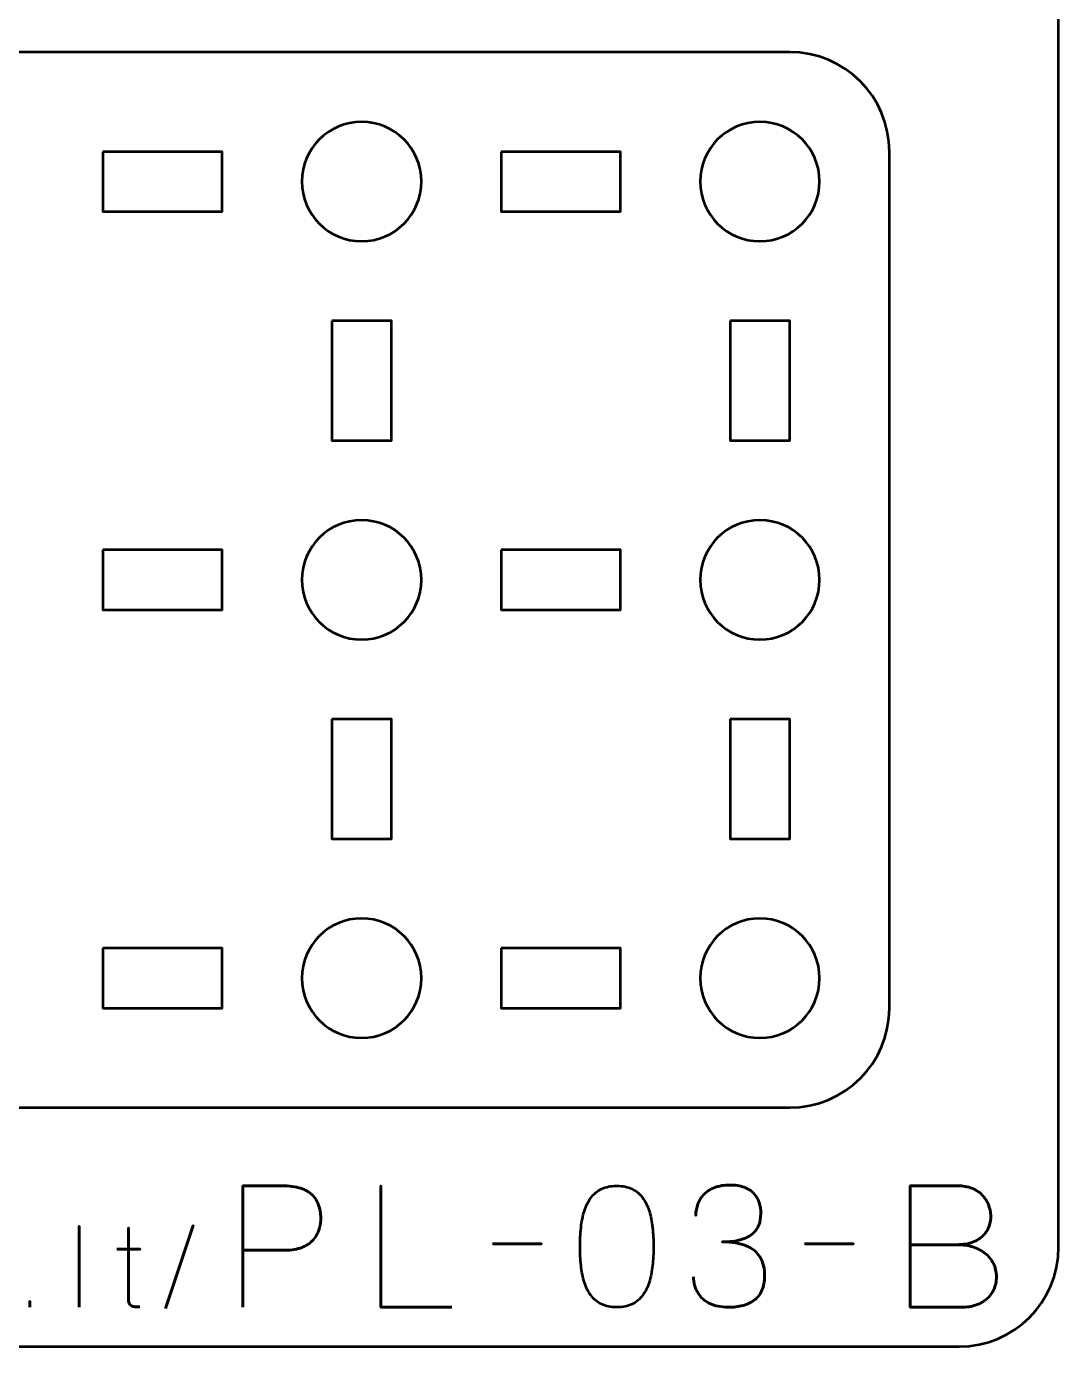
# Model space of a CAD drawing. Header units: centimetres. Extents: x -21 to 0, y -29.7 to 0.
# Drawn here: x -5.18 to 0, y -29.7 to -23.07 of the extents above; entities that cross this region are included whole.
import ezdxf

# ---------------------------------------------------------------- set-up
doc = ezdxf.new("R2010")
doc.units = ezdxf.units.CM
doc.header["$MEASUREMENT"] = 0
doc.layers.add('Layer 1', color=7, linetype='Continuous')

msp = doc.modelspace()

# ---------------------------------------------------------------- linework, layer by layer
at = {"layer": 'Layer 1', "color": 22, "lineweight": 53}
msp.add_open_spline([(-21.00003, -29.19996), (-21.00003, -29.19996), (-21.00003, -0.49992), (-21.00003, -0.49992), (-21.00003, -0.49992), (-21.00003, -0.22295), (-20.77694, 0.00004), (-20.49994, 0.00004), (-20.49994, 0.00004), (-20.49994, 0.00004), (-0.50008, 0.00004), (-0.50008, 0.00004), (-0.50008, 0.00004), (-0.22294, 0.00004), (0.00002, -0.22295), (0.00002, -0.49992), (0.00002, -0.49992), (0.00002, -0.49992), (0.00002, -29.19996), (0.00002, -29.19996), (0.00002, -29.19996), (0.00002, -29.47696), (-0.22294, -29.70005), (-0.50008, -29.70005), (-0.50008, -29.70005), (-0.50008, -29.70005), (-20.49994, -29.70005), (-20.49994, -29.70005), (-20.49994, -29.70005), (-20.77694, -29.70005), (-21.00003, -29.47696), (-21.00003, -29.19996)], degree=3, knots=[0, 0, 0, 0, 0.125, 0.125, 0.125, 0.125, 0.25, 0.25, 0.25, 0.25, 0.375, 0.375, 0.375, 0.375, 0.5, 0.5, 0.5, 0.5, 0.625, 0.625, 0.625, 0.625, 0.75, 0.75, 0.75, 0.75, 0.875, 0.875, 0.875, 0.875, 1, 1, 1, 1], dxfattribs=at)
at = {"layer": 'Layer 1', "color": 114, "lineweight": 53}
msp.add_open_spline([(-9.64997, -23.19996), (-9.64997, -23.19996), (-1.35007, -23.19996), (-1.35007, -23.19996), (-1.35007, -23.19996), (-1.07307, -23.19996), (-0.84997, -23.42305), (-0.84997, -23.70005), (-0.84997, -23.70005), (-0.84997, -23.70005), (-0.84997, -27.99991), (-0.84997, -27.99991), (-0.84997, -27.99991), (-0.84997, -28.27705), (-1.07307, -28.50001), (-1.35007, -28.50001), (-1.35007, -28.50001), (-1.35007, -28.50001), (-9.64997, -28.50001), (-9.64997, -28.50001), (-9.64997, -28.50001), (-9.92697, -28.50001), (-10.15007, -28.27705), (-10.15007, -27.99991), (-10.15007, -27.99991), (-10.15007, -27.99991), (-10.15007, -23.70005), (-10.15007, -23.70005), (-10.15007, -23.70005), (-10.15007, -23.42305), (-9.92697, -23.19996), (-9.64997, -23.19996)], degree=3, knots=[0, 0, 0, 0, 0.125, 0.125, 0.125, 0.125, 0.25, 0.25, 0.25, 0.25, 0.375, 0.375, 0.375, 0.375, 0.5, 0.5, 0.5, 0.5, 0.625, 0.625, 0.625, 0.625, 0.75, 0.75, 0.75, 0.75, 0.875, 0.875, 0.875, 0.875, 1, 1, 1, 1], dxfattribs=at)
at = {"layer": 'Layer 1', "lineweight": 53}
for points in [[(-3.20007, -23.84999), (-3.20007, -24.01576), (-3.33431, -24.14999), (-3.50008, -24.14999), (-3.50008, -24.14999), (-3.66574, -24.14999), (-3.80008, -24.01576), (-3.80008, -23.84999), (-3.80008, -23.84999), (-3.80008, -23.68432), (-3.66574, -23.54998), (-3.50008, -23.54998), (-3.50008, -23.54998), (-3.33431, -23.54998), (-3.20007, -23.68432), (-3.20007, -23.84999)], [(-1.2, -23.84999), (-1.2, -24.01576), (-1.33437, -24.14999), (-1.5, -24.14999), (-1.5, -24.14999), (-1.66577, -24.14999), (-1.8, -24.01576), (-1.8, -23.84999), (-1.8, -23.84999), (-1.8, -23.68432), (-1.66577, -23.54998), (-1.5, -23.54998), (-1.5, -23.54998), (-1.33437, -23.54998), (-1.2, -23.68432), (-1.2, -23.84999)], [(-4.79999, -23.70005), (-4.79999, -23.70005), (-4.19999, -23.70005), (-4.19999, -23.70005), (-4.19999, -23.70005), (-4.19999, -23.70005), (-4.19999, -24.00006), (-4.19999, -24.00006), (-4.19999, -24.00006), (-4.19999, -24.00006), (-4.79999, -24.00006), (-4.79999, -24.00006), (-4.79999, -24.00006), (-4.79999, -24.00006), (-4.79999, -23.70005), (-4.79999, -23.70005)], [(-2.80002, -23.70005), (-2.80002, -23.70005), (-2.20002, -23.70005), (-2.20002, -23.70005), (-2.20002, -23.70005), (-2.20002, -23.70005), (-2.20002, -24.00006), (-2.20002, -24.00006), (-2.20002, -24.00006), (-2.20002, -24.00006), (-2.80002, -24.00006), (-2.80002, -24.00006), (-2.80002, -24.00006), (-2.80002, -24.00006), (-2.80002, -23.70005), (-2.80002, -23.70005)], [(-3.65001, -24.55), (-3.65001, -24.55), (-3.35, -24.55), (-3.35, -24.55), (-3.35, -24.55), (-3.35, -24.55), (-3.35, -25.15001), (-3.35, -25.15001), (-3.35, -25.15001), (-3.35, -25.15001), (-3.65001, -25.15001), (-3.65001, -25.15001), (-3.65001, -25.15001), (-3.65001, -25.15001), (-3.65001, -24.55), (-3.65001, -24.55)], [(-1.65007, -24.55), (-1.65007, -24.55), (-1.35007, -24.55), (-1.35007, -24.55), (-1.35007, -24.55), (-1.35007, -24.55), (-1.35007, -25.15001), (-1.35007, -25.15001), (-1.35007, -25.15001), (-1.35007, -25.15001), (-1.65007, -25.15001), (-1.65007, -25.15001), (-1.65007, -25.15001), (-1.65007, -25.15001), (-1.65007, -24.55), (-1.65007, -24.55)], [(-3.20007, -25.85006), (-3.20007, -26.01569), (-3.33431, -26.15006), (-3.50008, -26.15006), (-3.50008, -26.15006), (-3.66574, -26.15006), (-3.80008, -26.01569), (-3.80008, -25.85006), (-3.80008, -25.85006), (-3.80008, -25.68429), (-3.66574, -25.55006), (-3.50008, -25.55006), (-3.50008, -25.55006), (-3.33431, -25.55006), (-3.20007, -25.68429), (-3.20007, -25.85006)], [(-1.2, -25.85006), (-1.2, -26.01569), (-1.33437, -26.15006), (-1.5, -26.15006), (-1.5, -26.15006), (-1.66577, -26.15006), (-1.8, -26.01569), (-1.8, -25.85006), (-1.8, -25.85006), (-1.8, -25.68429), (-1.66577, -25.55006), (-1.5, -25.55006), (-1.5, -25.55006), (-1.33437, -25.55006), (-1.2, -25.68429), (-1.2, -25.85006)], [(-4.79999, -25.69999), (-4.79999, -25.69999), (-4.19999, -25.69999), (-4.19999, -25.69999), (-4.19999, -25.69999), (-4.19999, -25.69999), (-4.19999, -25.99999), (-4.19999, -25.99999), (-4.19999, -25.99999), (-4.19999, -25.99999), (-4.79999, -25.99999), (-4.79999, -25.99999), (-4.79999, -25.99999), (-4.79999, -25.99999), (-4.79999, -25.69999), (-4.79999, -25.69999)], [(-2.80002, -25.69999), (-2.80002, -25.69999), (-2.20002, -25.69999), (-2.20002, -25.69999), (-2.20002, -25.69999), (-2.20002, -25.69999), (-2.20002, -25.99999), (-2.20002, -25.99999), (-2.20002, -25.99999), (-2.20002, -25.99999), (-2.80002, -25.99999), (-2.80002, -25.99999), (-2.80002, -25.99999), (-2.80002, -25.99999), (-2.80002, -25.69999), (-2.80002, -25.69999)], [(-3.65001, -26.54997), (-3.65001, -26.54997), (-3.35, -26.54997), (-3.35, -26.54997), (-3.35, -26.54997), (-3.35, -26.54997), (-3.35, -27.14997), (-3.35, -27.14997), (-3.35, -27.14997), (-3.35, -27.14997), (-3.65001, -27.14997), (-3.65001, -27.14997), (-3.65001, -27.14997), (-3.65001, -27.14997), (-3.65001, -26.54997), (-3.65001, -26.54997)], [(-1.65007, -26.54997), (-1.65007, -26.54997), (-1.35007, -26.54997), (-1.35007, -26.54997), (-1.35007, -26.54997), (-1.35007, -26.54997), (-1.35007, -27.14997), (-1.35007, -27.14997), (-1.35007, -27.14997), (-1.35007, -27.14997), (-1.65007, -27.14997), (-1.65007, -27.14997), (-1.65007, -27.14997), (-1.65007, -27.14997), (-1.65007, -26.54997), (-1.65007, -26.54997)], [(-3.20007, -27.84999), (-3.20007, -28.01565), (-3.33431, -28.14998), (-3.50008, -28.14998), (-3.50008, -28.14998), (-3.66574, -28.14998), (-3.80008, -28.01565), (-3.80008, -27.84999), (-3.80008, -27.84999), (-3.80008, -27.68436), (-3.66574, -27.54999), (-3.50008, -27.54999), (-3.50008, -27.54999), (-3.33431, -27.54999), (-3.20007, -27.68436), (-3.20007, -27.84999)], [(-1.2, -27.84999), (-1.2, -28.01565), (-1.33437, -28.14998), (-1.5, -28.14998), (-1.5, -28.14998), (-1.66577, -28.14998), (-1.8, -28.01565), (-1.8, -27.84999), (-1.8, -27.84999), (-1.8, -27.68436), (-1.66577, -27.54999), (-1.5, -27.54999), (-1.5, -27.54999), (-1.33437, -27.54999), (-1.2, -27.68436), (-1.2, -27.84999)], [(-4.79999, -27.69992), (-4.79999, -27.69992), (-4.19999, -27.69992), (-4.19999, -27.69992), (-4.19999, -27.69992), (-4.19999, -27.69992), (-4.19999, -27.99991), (-4.19999, -27.99991), (-4.19999, -27.99991), (-4.19999, -27.99991), (-4.79999, -27.99991), (-4.79999, -27.99991), (-4.79999, -27.99991), (-4.79999, -27.99991), (-4.79999, -27.69992), (-4.79999, -27.69992)], [(-2.80002, -27.69992), (-2.80002, -27.69992), (-2.20002, -27.69992), (-2.20002, -27.69992), (-2.20002, -27.69992), (-2.20002, -27.69992), (-2.20002, -27.99991), (-2.20002, -27.99991), (-2.20002, -27.99991), (-2.20002, -27.99991), (-2.80002, -27.99991), (-2.80002, -27.99991), (-2.80002, -27.99991), (-2.80002, -27.99991), (-2.80002, -27.69992), (-2.80002, -27.69992)]]:
    msp.add_open_spline(points, degree=3, knots=[0, 0, 0, 0, 0.25, 0.25, 0.25, 0.25, 0.5, 0.5, 0.5, 0.5, 0.75, 0.75, 0.75, 0.75, 1, 1, 1, 1], dxfattribs=at)
at = {"layer": 'Layer 1', "color": 30, "lineweight": 53}
for points, knots in [([(-4.09665, -29.50247), (-4.09665, -29.50247), (-4.09665, -28.89202), (-4.09665, -28.89202), (-4.09665, -28.89202), (-4.09665, -28.89202), (-3.90192, -28.89202), (-3.90192, -28.89202), (-3.90192, -28.89202), (-3.86297, -28.89216), (-3.83094, -28.89654), (-3.80568, -28.905), (-3.80568, -28.905), (-3.78056, -28.91333), (-3.7608, -28.9249), (-3.74655, -28.93958), (-3.74655, -28.93958), (-3.7323, -28.95411), (-3.72214, -28.97076), (-3.71593, -28.98953), (-3.71593, -28.98953), (-3.70986, -29.0083), (-3.70633, -29.02791), (-3.70549, -29.04865), (-3.70549, -29.04865), (-3.7045, -29.0694), (-3.7069, -29.08972), (-3.71254, -29.10947), (-3.71254, -29.10947), (-3.71833, -29.12923), (-3.72807, -29.14715), (-3.74204, -29.16324), (-3.74204, -29.16324), (-3.75586, -29.17932), (-3.77463, -29.19217), (-3.7982, -29.20162), (-3.7982, -29.20162), (-3.82176, -29.21122), (-3.85097, -29.21601), (-3.88583, -29.2163), (-3.88583, -29.2163), (-3.88583, -29.2163), (-4.09665, -29.2163), (-4.09665, -29.2163), (-4.09665, -29.2163), (-4.09665, -29.2163), (-3.88583, -29.2163), (-3.88583, -29.2163), (-3.88583, -29.2163), (-3.85168, -29.21601), (-3.82275, -29.21122), (-3.79933, -29.20162), (-3.79933, -29.20162), (-3.77576, -29.19217), (-3.75699, -29.17932), (-3.74288, -29.16324), (-3.74288, -29.16324), (-3.72891, -29.14715), (-3.71889, -29.12923), (-3.71297, -29.10947), (-3.71297, -29.10947), (-3.70704, -29.08972), (-3.7045, -29.0694), (-3.70549, -29.04865), (-3.70549, -29.04865), (-3.70633, -29.02791), (-3.70986, -29.0083), (-3.71621, -28.98953), (-3.71621, -28.98953), (-3.72242, -28.97076), (-3.73286, -28.95411), (-3.74712, -28.93958), (-3.74712, -28.93958), (-3.76151, -28.9249), (-3.78126, -28.91333), (-3.80638, -28.905), (-3.80638, -28.905), (-3.83164, -28.89654), (-3.86339, -28.89216), (-3.90192, -28.89202), (-3.90192, -28.89202), (-3.90192, -28.89202), (-4.09665, -28.89202), (-4.09665, -28.89202), (-4.09665, -28.89202), (-4.09665, -28.89202), (-4.09665, -29.50247), (-4.09665, -29.50247)], [0, 0, 0, 0, 0.0454545, 0.0454545, 0.0454545, 0.0454545, 0.0909091, 0.0909091, 0.0909091, 0.0909091, 0.1363636, 0.1363636, 0.1363636, 0.1363636, 0.1818182, 0.1818182, 0.1818182, 0.1818182, 0.2272727, 0.2272727, 0.2272727, 0.2272727, 0.2727273, 0.2727273, 0.2727273, 0.2727273, 0.3181818, 0.3181818, 0.3181818, 0.3181818, 0.3636364, 0.3636364, 0.3636364, 0.3636364, 0.4090909, 0.4090909, 0.4090909, 0.4090909, 0.4545455, 0.4545455, 0.4545455, 0.4545455, 0.5, 0.5, 0.5, 0.5, 0.5454545, 0.5454545, 0.5454545, 0.5454545, 0.5909091, 0.5909091, 0.5909091, 0.5909091, 0.6363636, 0.6363636, 0.6363636, 0.6363636, 0.6818182, 0.6818182, 0.6818182, 0.6818182, 0.7272727, 0.7272727, 0.7272727, 0.7272727, 0.7727273, 0.7727273, 0.7727273, 0.7727273, 0.8181818, 0.8181818, 0.8181818, 0.8181818, 0.8636364, 0.8636364, 0.8636364, 0.8636364, 0.9090909, 0.9090909, 0.9090909, 0.9090909, 0.9545455, 0.9545455, 0.9545455, 0.9545455, 1, 1, 1, 1]), ([(-3.04762, -29.50247), (-3.04762, -29.50247), (-3.40407, -29.50247), (-3.40407, -29.50247), (-3.40407, -29.50247), (-3.40407, -29.50247), (-3.40407, -28.89202), (-3.40407, -28.89202), (-3.40407, -28.89202), (-3.40407, -28.89202), (-3.40407, -29.50247), (-3.40407, -29.50247), (-3.40407, -29.50247), (-3.40407, -29.50247), (-3.04762, -29.50247), (-3.04762, -29.50247)], [0, 0, 0, 0, 0.25, 0.25, 0.25, 0.25, 0.5, 0.5, 0.5, 0.5, 0.75, 0.75, 0.75, 0.75, 1, 1, 1, 1]), ([(-2.21873, -29.50247), (-2.18909, -29.50233), (-2.16355, -29.49711), (-2.14224, -29.48695), (-2.14224, -29.48695), (-2.12108, -29.47679), (-2.10344, -29.46225), (-2.08933, -29.44377), (-2.08933, -29.44377), (-2.07536, -29.42514), (-2.06435, -29.40313), (-2.05616, -29.37773), (-2.05616, -29.37773), (-2.04812, -29.35233), (-2.04234, -29.32453), (-2.03909, -29.29405), (-2.03909, -29.29405), (-2.0357, -29.26357), (-2.03401, -29.23154), (-2.03415, -29.19767), (-2.03415, -29.19767), (-2.03401, -29.16394), (-2.0357, -29.13191), (-2.03909, -29.10157), (-2.03909, -29.10157), (-2.04234, -29.07123), (-2.04812, -29.04329), (-2.05616, -29.01789), (-2.05616, -29.01789), (-2.06435, -28.99263), (-2.07536, -28.97062), (-2.08933, -28.95185), (-2.08933, -28.95185), (-2.10344, -28.93323), (-2.12108, -28.91869), (-2.14224, -28.90853), (-2.14224, -28.90853), (-2.16355, -28.89823), (-2.18909, -28.89301), (-2.21873, -28.89287), (-2.21873, -28.89287), (-2.24836, -28.89301), (-2.2739, -28.89823), (-2.29521, -28.90853), (-2.29521, -28.90853), (-2.31637, -28.91869), (-2.33401, -28.93323), (-2.34812, -28.95185), (-2.34812, -28.95185), (-2.3621, -28.97062), (-2.3731, -28.99263), (-2.38129, -29.01789), (-2.38129, -29.01789), (-2.38933, -29.04329), (-2.39512, -29.07123), (-2.39836, -29.10157), (-2.39836, -29.10157), (-2.40175, -29.13191), (-2.40344, -29.16394), (-2.4033, -29.19767), (-2.4033, -29.19767), (-2.40344, -29.23154), (-2.40175, -29.26357), (-2.39836, -29.29405), (-2.39836, -29.29405), (-2.39512, -29.32453), (-2.38933, -29.35233), (-2.38129, -29.37773), (-2.38129, -29.37773), (-2.3731, -29.40313), (-2.3621, -29.42514), (-2.34812, -29.44377), (-2.34812, -29.44377), (-2.33401, -29.46225), (-2.31637, -29.47679), (-2.29521, -29.48695), (-2.29521, -29.48695), (-2.2739, -29.49711), (-2.24836, -29.50233), (-2.21873, -29.50247)], [0, 0, 0, 0, 0.05, 0.05, 0.05, 0.05, 0.1, 0.1, 0.1, 0.1, 0.15, 0.15, 0.15, 0.15, 0.2, 0.2, 0.2, 0.2, 0.25, 0.25, 0.25, 0.25, 0.3, 0.3, 0.3, 0.3, 0.35, 0.35, 0.35, 0.35, 0.4, 0.4, 0.4, 0.4, 0.45, 0.45, 0.45, 0.45, 0.5, 0.5, 0.5, 0.5, 0.55, 0.55, 0.55, 0.55, 0.6, 0.6, 0.6, 0.6, 0.65, 0.65, 0.65, 0.65, 0.7, 0.7, 0.7, 0.7, 0.75, 0.75, 0.75, 0.75, 0.8, 0.8, 0.8, 0.8, 0.85, 0.85, 0.85, 0.85, 0.9, 0.9, 0.9, 0.9, 0.95, 0.95, 0.95, 0.95, 1, 1, 1, 1]), ([(-2.21873, -29.50247), (-2.18909, -29.50233), (-2.16355, -29.49711), (-2.14224, -29.48695), (-2.14224, -29.48695), (-2.12108, -29.47679), (-2.10344, -29.46225), (-2.08933, -29.44377), (-2.08933, -29.44377), (-2.07536, -29.42514), (-2.06435, -29.40313), (-2.05616, -29.37773), (-2.05616, -29.37773), (-2.04812, -29.35233), (-2.04234, -29.32453), (-2.03909, -29.29405), (-2.03909, -29.29405), (-2.0357, -29.26357), (-2.03401, -29.23154), (-2.03415, -29.19767), (-2.03415, -29.19767), (-2.03401, -29.16394), (-2.0357, -29.13191), (-2.03909, -29.10157), (-2.03909, -29.10157), (-2.04234, -29.07123), (-2.04812, -29.04329), (-2.05616, -29.01789), (-2.05616, -29.01789), (-2.06435, -28.99263), (-2.07536, -28.97062), (-2.08933, -28.95185), (-2.08933, -28.95185), (-2.10344, -28.93323), (-2.12108, -28.91869), (-2.14224, -28.90853), (-2.14224, -28.90853), (-2.16355, -28.89823), (-2.18909, -28.89301), (-2.21873, -28.89287), (-2.21873, -28.89287), (-2.24836, -28.89301), (-2.2739, -28.89823), (-2.29521, -28.90853), (-2.29521, -28.90853), (-2.31637, -28.91869), (-2.33401, -28.93323), (-2.34812, -28.95185), (-2.34812, -28.95185), (-2.3621, -28.97062), (-2.3731, -28.99263), (-2.38129, -29.01789), (-2.38129, -29.01789), (-2.38933, -29.04329), (-2.39512, -29.07123), (-2.39836, -29.10157), (-2.39836, -29.10157), (-2.40175, -29.13191), (-2.40344, -29.16394), (-2.4033, -29.19767), (-2.4033, -29.19767), (-2.40344, -29.23154), (-2.40175, -29.26357), (-2.39836, -29.29405), (-2.39836, -29.29405), (-2.39512, -29.32453), (-2.38933, -29.35233), (-2.38129, -29.37773), (-2.38129, -29.37773), (-2.3731, -29.40313), (-2.3621, -29.42514), (-2.34812, -29.44377), (-2.34812, -29.44377), (-2.33401, -29.46225), (-2.31637, -29.47679), (-2.29521, -29.48695), (-2.29521, -29.48695), (-2.2739, -29.49711), (-2.24836, -29.50233), (-2.21873, -29.50247)], [0, 0, 0, 0, 0.05, 0.05, 0.05, 0.05, 0.1, 0.1, 0.1, 0.1, 0.15, 0.15, 0.15, 0.15, 0.2, 0.2, 0.2, 0.2, 0.25, 0.25, 0.25, 0.25, 0.3, 0.3, 0.3, 0.3, 0.35, 0.35, 0.35, 0.35, 0.4, 0.4, 0.4, 0.4, 0.45, 0.45, 0.45, 0.45, 0.5, 0.5, 0.5, 0.5, 0.55, 0.55, 0.55, 0.55, 0.6, 0.6, 0.6, 0.6, 0.65, 0.65, 0.65, 0.65, 0.7, 0.7, 0.7, 0.7, 0.75, 0.75, 0.75, 0.75, 0.8, 0.8, 0.8, 0.8, 0.85, 0.85, 0.85, 0.85, 0.9, 0.9, 0.9, 0.9, 0.95, 0.95, 0.95, 0.95, 1, 1, 1, 1]), ([(-1.83349, -29.34922), (-1.83335, -29.3797), (-1.82629, -29.40623), (-1.81232, -29.42923), (-1.81232, -29.42923), (-1.79835, -29.45209), (-1.77846, -29.47001), (-1.75249, -29.48286), (-1.75249, -29.48286), (-1.72653, -29.4957), (-1.69534, -29.50219), (-1.65908, -29.50247), (-1.65908, -29.50247), (-1.63184, -29.50247), (-1.60715, -29.49965), (-1.58471, -29.49372), (-1.58471, -29.49372), (-1.56241, -29.48779), (-1.54322, -29.47862), (-1.527, -29.46606), (-1.527, -29.46606), (-1.51077, -29.4535), (-1.49835, -29.43728), (-1.48946, -29.41752), (-1.48946, -29.41752), (-1.48071, -29.39762), (-1.47634, -29.37378), (-1.47619, -29.34584), (-1.47619, -29.34584), (-1.47605, -29.30858), (-1.48367, -29.27711), (-1.49877, -29.25157), (-1.49877, -29.25157), (-1.51387, -29.22603), (-1.5373, -29.20684), (-1.56876, -29.19372), (-1.56876, -29.19372), (-1.60023, -29.18059), (-1.64059, -29.17396), (-1.68956, -29.17396), (-1.68956, -29.17396), (-1.65301, -29.1741), (-1.62239, -29.17072), (-1.59741, -29.1638), (-1.59741, -29.1638), (-1.57257, -29.15689), (-1.55268, -29.14715), (-1.53772, -29.13445), (-1.53772, -29.13445), (-1.52276, -29.12189), (-1.5119, -29.10693), (-1.50541, -29.08972), (-1.50541, -29.08972), (-1.49877, -29.07264), (-1.49553, -29.05388), (-1.49567, -29.03341), (-1.49567, -29.03341), (-1.49553, -29.01295), (-1.49835, -28.99404), (-1.50399, -28.97655), (-1.50399, -28.97655), (-1.5095, -28.95905), (-1.51853, -28.94367), (-1.53081, -28.93054), (-1.53081, -28.93054), (-1.54308, -28.91742), (-1.55931, -28.90712), (-1.57921, -28.89978), (-1.57921, -28.89978), (-1.59924, -28.89244), (-1.62366, -28.88878), (-1.6523, -28.88863), (-1.6523, -28.88863), (-1.68081, -28.88878), (-1.70578, -28.89301), (-1.72695, -28.90119), (-1.72695, -28.90119), (-1.74826, -28.90938), (-1.76576, -28.92053), (-1.77987, -28.93478), (-1.77987, -28.93478), (-1.79384, -28.94903), (-1.80428, -28.96526), (-1.81119, -28.9836), (-1.81119, -28.9836), (-1.81825, -29.00195), (-1.82164, -29.02142), (-1.82164, -29.04188), (-1.82164, -29.04188), (-1.82164, -29.02142), (-1.81825, -29.00195), (-1.81119, -28.9836), (-1.81119, -28.9836), (-1.80428, -28.96526), (-1.79384, -28.94903), (-1.77987, -28.93478), (-1.77987, -28.93478), (-1.76576, -28.92053), (-1.74826, -28.90938), (-1.72695, -28.90119), (-1.72695, -28.90119), (-1.70578, -28.89301), (-1.68081, -28.88878), (-1.6523, -28.88863), (-1.6523, -28.88863), (-1.62366, -28.88878), (-1.59924, -28.89244), (-1.57921, -28.89978), (-1.57921, -28.89978), (-1.55931, -28.90712), (-1.54308, -28.91742), (-1.53081, -28.93054), (-1.53081, -28.93054), (-1.51853, -28.94367), (-1.5095, -28.95905), (-1.50399, -28.97655), (-1.50399, -28.97655), (-1.49835, -28.99404), (-1.49553, -29.01295), (-1.49567, -29.03341), (-1.49567, -29.03341), (-1.49553, -29.05388), (-1.49877, -29.07264), (-1.50541, -29.08972), (-1.50541, -29.08972), (-1.5119, -29.10693), (-1.52276, -29.12189), (-1.53772, -29.13445), (-1.53772, -29.13445), (-1.55268, -29.14715), (-1.57257, -29.15689), (-1.59741, -29.1638), (-1.59741, -29.1638), (-1.62239, -29.17072), (-1.65301, -29.1741), (-1.68956, -29.17396), (-1.68956, -29.17396), (-1.64059, -29.17396), (-1.60023, -29.18059), (-1.56876, -29.19372), (-1.56876, -29.19372), (-1.5373, -29.20684), (-1.51387, -29.22603), (-1.49877, -29.25157), (-1.49877, -29.25157), (-1.48367, -29.27711), (-1.47605, -29.30858), (-1.47619, -29.34584), (-1.47619, -29.34584), (-1.47634, -29.37378), (-1.48071, -29.39762), (-1.48946, -29.41752), (-1.48946, -29.41752), (-1.49835, -29.43728), (-1.51077, -29.4535), (-1.527, -29.46606), (-1.527, -29.46606), (-1.54322, -29.47862), (-1.56241, -29.48779), (-1.58471, -29.49372), (-1.58471, -29.49372), (-1.60715, -29.49965), (-1.63184, -29.50247), (-1.65908, -29.50247), (-1.65908, -29.50247), (-1.69534, -29.50219), (-1.72653, -29.4957), (-1.75249, -29.48286), (-1.75249, -29.48286), (-1.77846, -29.47001), (-1.79835, -29.45209), (-1.81232, -29.42923), (-1.81232, -29.42923), (-1.82629, -29.40623), (-1.83335, -29.3797), (-1.83349, -29.34922)], [0, 0, 0, 0, 0.0227273, 0.0227273, 0.0227273, 0.0227273, 0.0454545, 0.0454545, 0.0454545, 0.0454545, 0.0681818, 0.0681818, 0.0681818, 0.0681818, 0.0909091, 0.0909091, 0.0909091, 0.0909091, 0.1136364, 0.1136364, 0.1136364, 0.1136364, 0.1363636, 0.1363636, 0.1363636, 0.1363636, 0.1590909, 0.1590909, 0.1590909, 0.1590909, 0.1818182, 0.1818182, 0.1818182, 0.1818182, 0.2045455, 0.2045455, 0.2045455, 0.2045455, 0.2272727, 0.2272727, 0.2272727, 0.2272727, 0.25, 0.25, 0.25, 0.25, 0.2727273, 0.2727273, 0.2727273, 0.2727273, 0.2954545, 0.2954545, 0.2954545, 0.2954545, 0.3181818, 0.3181818, 0.3181818, 0.3181818, 0.3409091, 0.3409091, 0.3409091, 0.3409091, 0.3636364, 0.3636364, 0.3636364, 0.3636364, 0.3863636, 0.3863636, 0.3863636, 0.3863636, 0.4090909, 0.4090909, 0.4090909, 0.4090909, 0.4318182, 0.4318182, 0.4318182, 0.4318182, 0.4545455, 0.4545455, 0.4545455, 0.4545455, 0.4772727, 0.4772727, 0.4772727, 0.4772727, 0.5, 0.5, 0.5, 0.5, 0.5227273, 0.5227273, 0.5227273, 0.5227273, 0.5454545, 0.5454545, 0.5454545, 0.5454545, 0.5681818, 0.5681818, 0.5681818, 0.5681818, 0.5909091, 0.5909091, 0.5909091, 0.5909091, 0.6136364, 0.6136364, 0.6136364, 0.6136364, 0.6363636, 0.6363636, 0.6363636, 0.6363636, 0.6590909, 0.6590909, 0.6590909, 0.6590909, 0.6818182, 0.6818182, 0.6818182, 0.6818182, 0.7045455, 0.7045455, 0.7045455, 0.7045455, 0.7272727, 0.7272727, 0.7272727, 0.7272727, 0.75, 0.75, 0.75, 0.75, 0.7727273, 0.7727273, 0.7727273, 0.7727273, 0.7954545, 0.7954545, 0.7954545, 0.7954545, 0.8181818, 0.8181818, 0.8181818, 0.8181818, 0.8409091, 0.8409091, 0.8409091, 0.8409091, 0.8636364, 0.8636364, 0.8636364, 0.8636364, 0.8863636, 0.8863636, 0.8863636, 0.8863636, 0.9090909, 0.9090909, 0.9090909, 0.9090909, 0.9318182, 0.9318182, 0.9318182, 0.9318182, 0.9545455, 0.9545455, 0.9545455, 0.9545455, 0.9772727, 0.9772727, 0.9772727, 0.9772727, 1, 1, 1, 1]), ([(-0.74467, -29.18836), (-0.74467, -29.18836), (-0.51014, -29.18836), (-0.51014, -29.18836), (-0.51014, -29.18836), (-0.47966, -29.18821), (-0.4537, -29.18398), (-0.43182, -29.17566), (-0.43182, -29.17566), (-0.41009, -29.16747), (-0.39245, -29.15632), (-0.37877, -29.14235), (-0.37877, -29.14235), (-0.36508, -29.12838), (-0.3552, -29.11258), (-0.34899, -29.09508), (-0.34899, -29.09508), (-0.34292, -29.07772), (-0.3401, -29.05966), (-0.34081, -29.04103), (-0.34081, -29.04103), (-0.34165, -29.02241), (-0.34561, -29.00435), (-0.35266, -28.98671), (-0.35266, -28.98671), (-0.35958, -28.96907), (-0.37002, -28.95312), (-0.38371, -28.93887), (-0.38371, -28.93887), (-0.39739, -28.92462), (-0.41447, -28.91333), (-0.43521, -28.905), (-0.43521, -28.905), (-0.45595, -28.89654), (-0.48037, -28.89216), (-0.50845, -28.89202), (-0.50845, -28.89202), (-0.50845, -28.89202), (-0.74467, -28.89202), (-0.74467, -28.89202), (-0.74467, -28.89202), (-0.74467, -28.89202), (-0.74467, -29.50247), (-0.74467, -29.50247), (-0.74467, -29.50247), (-0.74467, -29.50247), (-0.48474, -29.50247), (-0.48474, -29.50247), (-0.48474, -29.50247), (-0.46047, -29.50247), (-0.43789, -29.49894), (-0.41701, -29.49203), (-0.41701, -29.49203), (-0.39612, -29.48497), (-0.37792, -29.47495), (-0.36212, -29.46155), (-0.36212, -29.46155), (-0.34645, -29.44828), (-0.33418, -29.4322), (-0.32543, -29.41315), (-0.32543, -29.41315), (-0.31668, -29.3941), (-0.31216, -29.37251), (-0.31202, -29.34838), (-0.31202, -29.34838), (-0.31259, -29.3241), (-0.31767, -29.30223), (-0.3274, -29.28262), (-0.3274, -29.28262), (-0.33714, -29.263), (-0.35069, -29.24621), (-0.36818, -29.2321), (-0.36818, -29.2321), (-0.38568, -29.21813), (-0.40657, -29.20726), (-0.43055, -29.19979), (-0.43055, -29.19979), (-0.45454, -29.19231), (-0.48107, -29.1885), (-0.51014, -29.18836), (-0.51014, -29.18836), (-0.48107, -29.1885), (-0.45454, -29.19231), (-0.43055, -29.19979), (-0.43055, -29.19979), (-0.40657, -29.20726), (-0.38568, -29.21813), (-0.36818, -29.2321), (-0.36818, -29.2321), (-0.35069, -29.24621), (-0.33714, -29.263), (-0.3274, -29.28262), (-0.3274, -29.28262), (-0.31767, -29.30223), (-0.31259, -29.3241), (-0.31202, -29.34838), (-0.31202, -29.34838), (-0.31216, -29.37251), (-0.31668, -29.3941), (-0.32543, -29.41315), (-0.32543, -29.41315), (-0.33418, -29.4322), (-0.34645, -29.44828), (-0.36212, -29.46155), (-0.36212, -29.46155), (-0.37792, -29.47495), (-0.39612, -29.48497), (-0.41701, -29.49203), (-0.41701, -29.49203), (-0.43789, -29.49894), (-0.46047, -29.50247), (-0.48474, -29.50247), (-0.48474, -29.50247), (-0.48474, -29.50247), (-0.74467, -29.50247), (-0.74467, -29.50247), (-0.74467, -29.50247), (-0.74467, -29.50247), (-0.74467, -28.89202), (-0.74467, -28.89202), (-0.74467, -28.89202), (-0.74467, -28.89202), (-0.50845, -28.89202), (-0.50845, -28.89202), (-0.50845, -28.89202), (-0.48037, -28.89216), (-0.45595, -28.89654), (-0.43521, -28.905), (-0.43521, -28.905), (-0.41447, -28.91333), (-0.39739, -28.92462), (-0.38371, -28.93887), (-0.38371, -28.93887), (-0.37002, -28.95312), (-0.35958, -28.96907), (-0.35266, -28.98671), (-0.35266, -28.98671), (-0.34561, -29.00435), (-0.34165, -29.02241), (-0.34081, -29.04103), (-0.34081, -29.04103), (-0.3401, -29.05966), (-0.34292, -29.07772), (-0.34899, -29.09508), (-0.34899, -29.09508), (-0.3552, -29.11258), (-0.36508, -29.12838), (-0.37877, -29.14235), (-0.37877, -29.14235), (-0.39245, -29.15632), (-0.41009, -29.16747), (-0.43182, -29.17566), (-0.43182, -29.17566), (-0.4537, -29.18398), (-0.47966, -29.18821), (-0.51014, -29.18836), (-0.51014, -29.18836), (-0.51014, -29.18836), (-0.74467, -29.18836), (-0.74467, -29.18836)], [0, 0, 0, 0, 0.025, 0.025, 0.025, 0.025, 0.05, 0.05, 0.05, 0.05, 0.075, 0.075, 0.075, 0.075, 0.1, 0.1, 0.1, 0.1, 0.125, 0.125, 0.125, 0.125, 0.15, 0.15, 0.15, 0.15, 0.175, 0.175, 0.175, 0.175, 0.2, 0.2, 0.2, 0.2, 0.225, 0.225, 0.225, 0.225, 0.25, 0.25, 0.25, 0.25, 0.275, 0.275, 0.275, 0.275, 0.3, 0.3, 0.3, 0.3, 0.325, 0.325, 0.325, 0.325, 0.35, 0.35, 0.35, 0.35, 0.375, 0.375, 0.375, 0.375, 0.4, 0.4, 0.4, 0.4, 0.425, 0.425, 0.425, 0.425, 0.45, 0.45, 0.45, 0.45, 0.475, 0.475, 0.475, 0.475, 0.5, 0.5, 0.5, 0.5, 0.525, 0.525, 0.525, 0.525, 0.55, 0.55, 0.55, 0.55, 0.575, 0.575, 0.575, 0.575, 0.6, 0.6, 0.6, 0.6, 0.625, 0.625, 0.625, 0.625, 0.65, 0.65, 0.65, 0.65, 0.675, 0.675, 0.675, 0.675, 0.7, 0.7, 0.7, 0.7, 0.725, 0.725, 0.725, 0.725, 0.75, 0.75, 0.75, 0.75, 0.775, 0.775, 0.775, 0.775, 0.8, 0.8, 0.8, 0.8, 0.825, 0.825, 0.825, 0.825, 0.85, 0.85, 0.85, 0.85, 0.875, 0.875, 0.875, 0.875, 0.9, 0.9, 0.9, 0.9, 0.925, 0.925, 0.925, 0.925, 0.95, 0.95, 0.95, 0.95, 0.975, 0.975, 0.975, 0.975, 1, 1, 1, 1]), ([(-4.91792, -29.50247), (-4.91792, -29.50247), (-4.91792, -29.09551), (-4.91792, -29.09551), (-4.91792, -29.09551), (-4.91792, -29.09551), (-4.91792, -29.50247), (-4.91792, -29.50247)], [0, 0, 0, 0, 0.5, 0.5, 0.5, 0.5, 1, 1, 1, 1]), ([(-4.48499, -29.50811), (-4.48499, -29.50811), (-4.3467, -29.09156), (-4.3467, -29.09156), (-4.3467, -29.09156), (-4.3467, -29.09156), (-4.48499, -29.50811), (-4.48499, -29.50811)], [0, 0, 0, 0, 0.5, 0.5, 0.5, 0.5, 1, 1, 1, 1]), ([(-4.61312, -29.49965), (-4.62008, -29.50021), (-4.62704, -29.5004), (-4.63382, -29.50021), (-4.63382, -29.50021), (-4.64059, -29.50002), (-4.64671, -29.49899), (-4.65226, -29.49692), (-4.65226, -29.49692), (-4.65781, -29.49494), (-4.66223, -29.49137), (-4.66561, -29.48629), (-4.66561, -29.48629), (-4.66891, -29.48121), (-4.6706, -29.47397), (-4.67069, -29.46465), (-4.67069, -29.46465), (-4.67069, -29.46023), (-4.67069, -29.45271), (-4.67069, -29.44217), (-4.67069, -29.44217), (-4.67069, -29.43154), (-4.67069, -29.41874), (-4.67069, -29.4036), (-4.67069, -29.4036), (-4.67069, -29.38845), (-4.67069, -29.3719), (-4.67069, -29.35393), (-4.67069, -29.35393), (-4.67069, -29.33596), (-4.67069, -29.31743), (-4.67069, -29.29824), (-4.67069, -29.29824), (-4.67069, -29.27905), (-4.67069, -29.26014), (-4.67069, -29.24142), (-4.67069, -29.24142), (-4.67069, -29.2227), (-4.67069, -29.2051), (-4.67069, -29.18855), (-4.67069, -29.18855), (-4.67069, -29.17199), (-4.67069, -29.15731), (-4.67069, -29.14462), (-4.67069, -29.14462), (-4.67069, -29.13182), (-4.67069, -29.12185), (-4.67069, -29.11451), (-4.67069, -29.11451), (-4.67069, -29.10727), (-4.67069, -29.1035), (-4.67069, -29.10341), (-4.67069, -29.10341), (-4.67069, -29.1035), (-4.67069, -29.10727), (-4.67069, -29.11451), (-4.67069, -29.11451), (-4.67069, -29.12185), (-4.67069, -29.13182), (-4.67069, -29.14462), (-4.67069, -29.14462), (-4.67069, -29.15731), (-4.67069, -29.17199), (-4.67069, -29.18855), (-4.67069, -29.18855), (-4.67069, -29.2051), (-4.67069, -29.2227), (-4.67069, -29.24142), (-4.67069, -29.24142), (-4.67069, -29.26014), (-4.67069, -29.27905), (-4.67069, -29.29824), (-4.67069, -29.29824), (-4.67069, -29.31743), (-4.67069, -29.33596), (-4.67069, -29.35393), (-4.67069, -29.35393), (-4.67069, -29.3719), (-4.67069, -29.38845), (-4.67069, -29.4036), (-4.67069, -29.4036), (-4.67069, -29.41874), (-4.67069, -29.43154), (-4.67069, -29.44217), (-4.67069, -29.44217), (-4.67069, -29.45271), (-4.67069, -29.46023), (-4.67069, -29.46465), (-4.67069, -29.46465), (-4.6706, -29.47397), (-4.66891, -29.48121), (-4.66561, -29.48629), (-4.66561, -29.48629), (-4.66223, -29.49137), (-4.65781, -29.49494), (-4.65226, -29.49692), (-4.65226, -29.49692), (-4.64671, -29.49899), (-4.64059, -29.50002), (-4.63382, -29.50021), (-4.63382, -29.50021), (-4.62704, -29.5004), (-4.62008, -29.50021), (-4.61312, -29.49965)], [0, 0, 0, 0, 0.0384615, 0.0384615, 0.0384615, 0.0384615, 0.0769231, 0.0769231, 0.0769231, 0.0769231, 0.1153846, 0.1153846, 0.1153846, 0.1153846, 0.1538462, 0.1538462, 0.1538462, 0.1538462, 0.1923077, 0.1923077, 0.1923077, 0.1923077, 0.2307692, 0.2307692, 0.2307692, 0.2307692, 0.2692308, 0.2692308, 0.2692308, 0.2692308, 0.3076923, 0.3076923, 0.3076923, 0.3076923, 0.3461538, 0.3461538, 0.3461538, 0.3461538, 0.3846154, 0.3846154, 0.3846154, 0.3846154, 0.4230769, 0.4230769, 0.4230769, 0.4230769, 0.4615385, 0.4615385, 0.4615385, 0.4615385, 0.5, 0.5, 0.5, 0.5, 0.5384615, 0.5384615, 0.5384615, 0.5384615, 0.5769231, 0.5769231, 0.5769231, 0.5769231, 0.6153846, 0.6153846, 0.6153846, 0.6153846, 0.6538462, 0.6538462, 0.6538462, 0.6538462, 0.6923077, 0.6923077, 0.6923077, 0.6923077, 0.7307692, 0.7307692, 0.7307692, 0.7307692, 0.7692308, 0.7692308, 0.7692308, 0.7692308, 0.8076923, 0.8076923, 0.8076923, 0.8076923, 0.8461538, 0.8461538, 0.8461538, 0.8461538, 0.8846154, 0.8846154, 0.8846154, 0.8846154, 0.9230769, 0.9230769, 0.9230769, 0.9230769, 0.9615385, 0.9615385, 0.9615385, 0.9615385, 1, 1, 1, 1]), ([(-4.72996, -29.21009), (-4.72996, -29.21009), (-4.61199, -29.21009), (-4.61199, -29.21009), (-4.61199, -29.21009), (-4.61199, -29.21009), (-4.72996, -29.21009), (-4.72996, -29.21009)], [0, 0, 0, 0, 0.5, 0.5, 0.5, 0.5, 1, 1, 1, 1]), ([(-2.84357, -29.18328), (-2.84357, -29.18328), (-2.59719, -29.18328), (-2.59719, -29.18328), (-2.59719, -29.18328), (-2.59719, -29.18328), (-2.84357, -29.18328), (-2.84357, -29.18328)], [0, 0, 0, 0, 0.5, 0.5, 0.5, 0.5, 1, 1, 1, 1]), ([(-1.27638, -29.18328), (-1.27638, -29.18328), (-1.03, -29.18328), (-1.03, -29.18328), (-1.03, -29.18328), (-1.03, -29.18328), (-1.27638, -29.18328), (-1.27638, -29.18328)], [0, 0, 0, 0, 0.5, 0.5, 0.5, 0.5, 1, 1, 1, 1]), ([(-5.16684, -29.50247), (-5.16684, -29.50247), (-5.16684, -29.47143), (-5.16684, -29.47143), (-5.16684, -29.47143), (-5.16684, -29.47143), (-5.16684, -29.50247), (-5.16684, -29.50247)], [0, 0, 0, 0, 0.5, 0.5, 0.5, 0.5, 1, 1, 1, 1])]:
    msp.add_open_spline(points, degree=3, knots=knots, dxfattribs=at)

doc.saveas('drawing.dxf')
